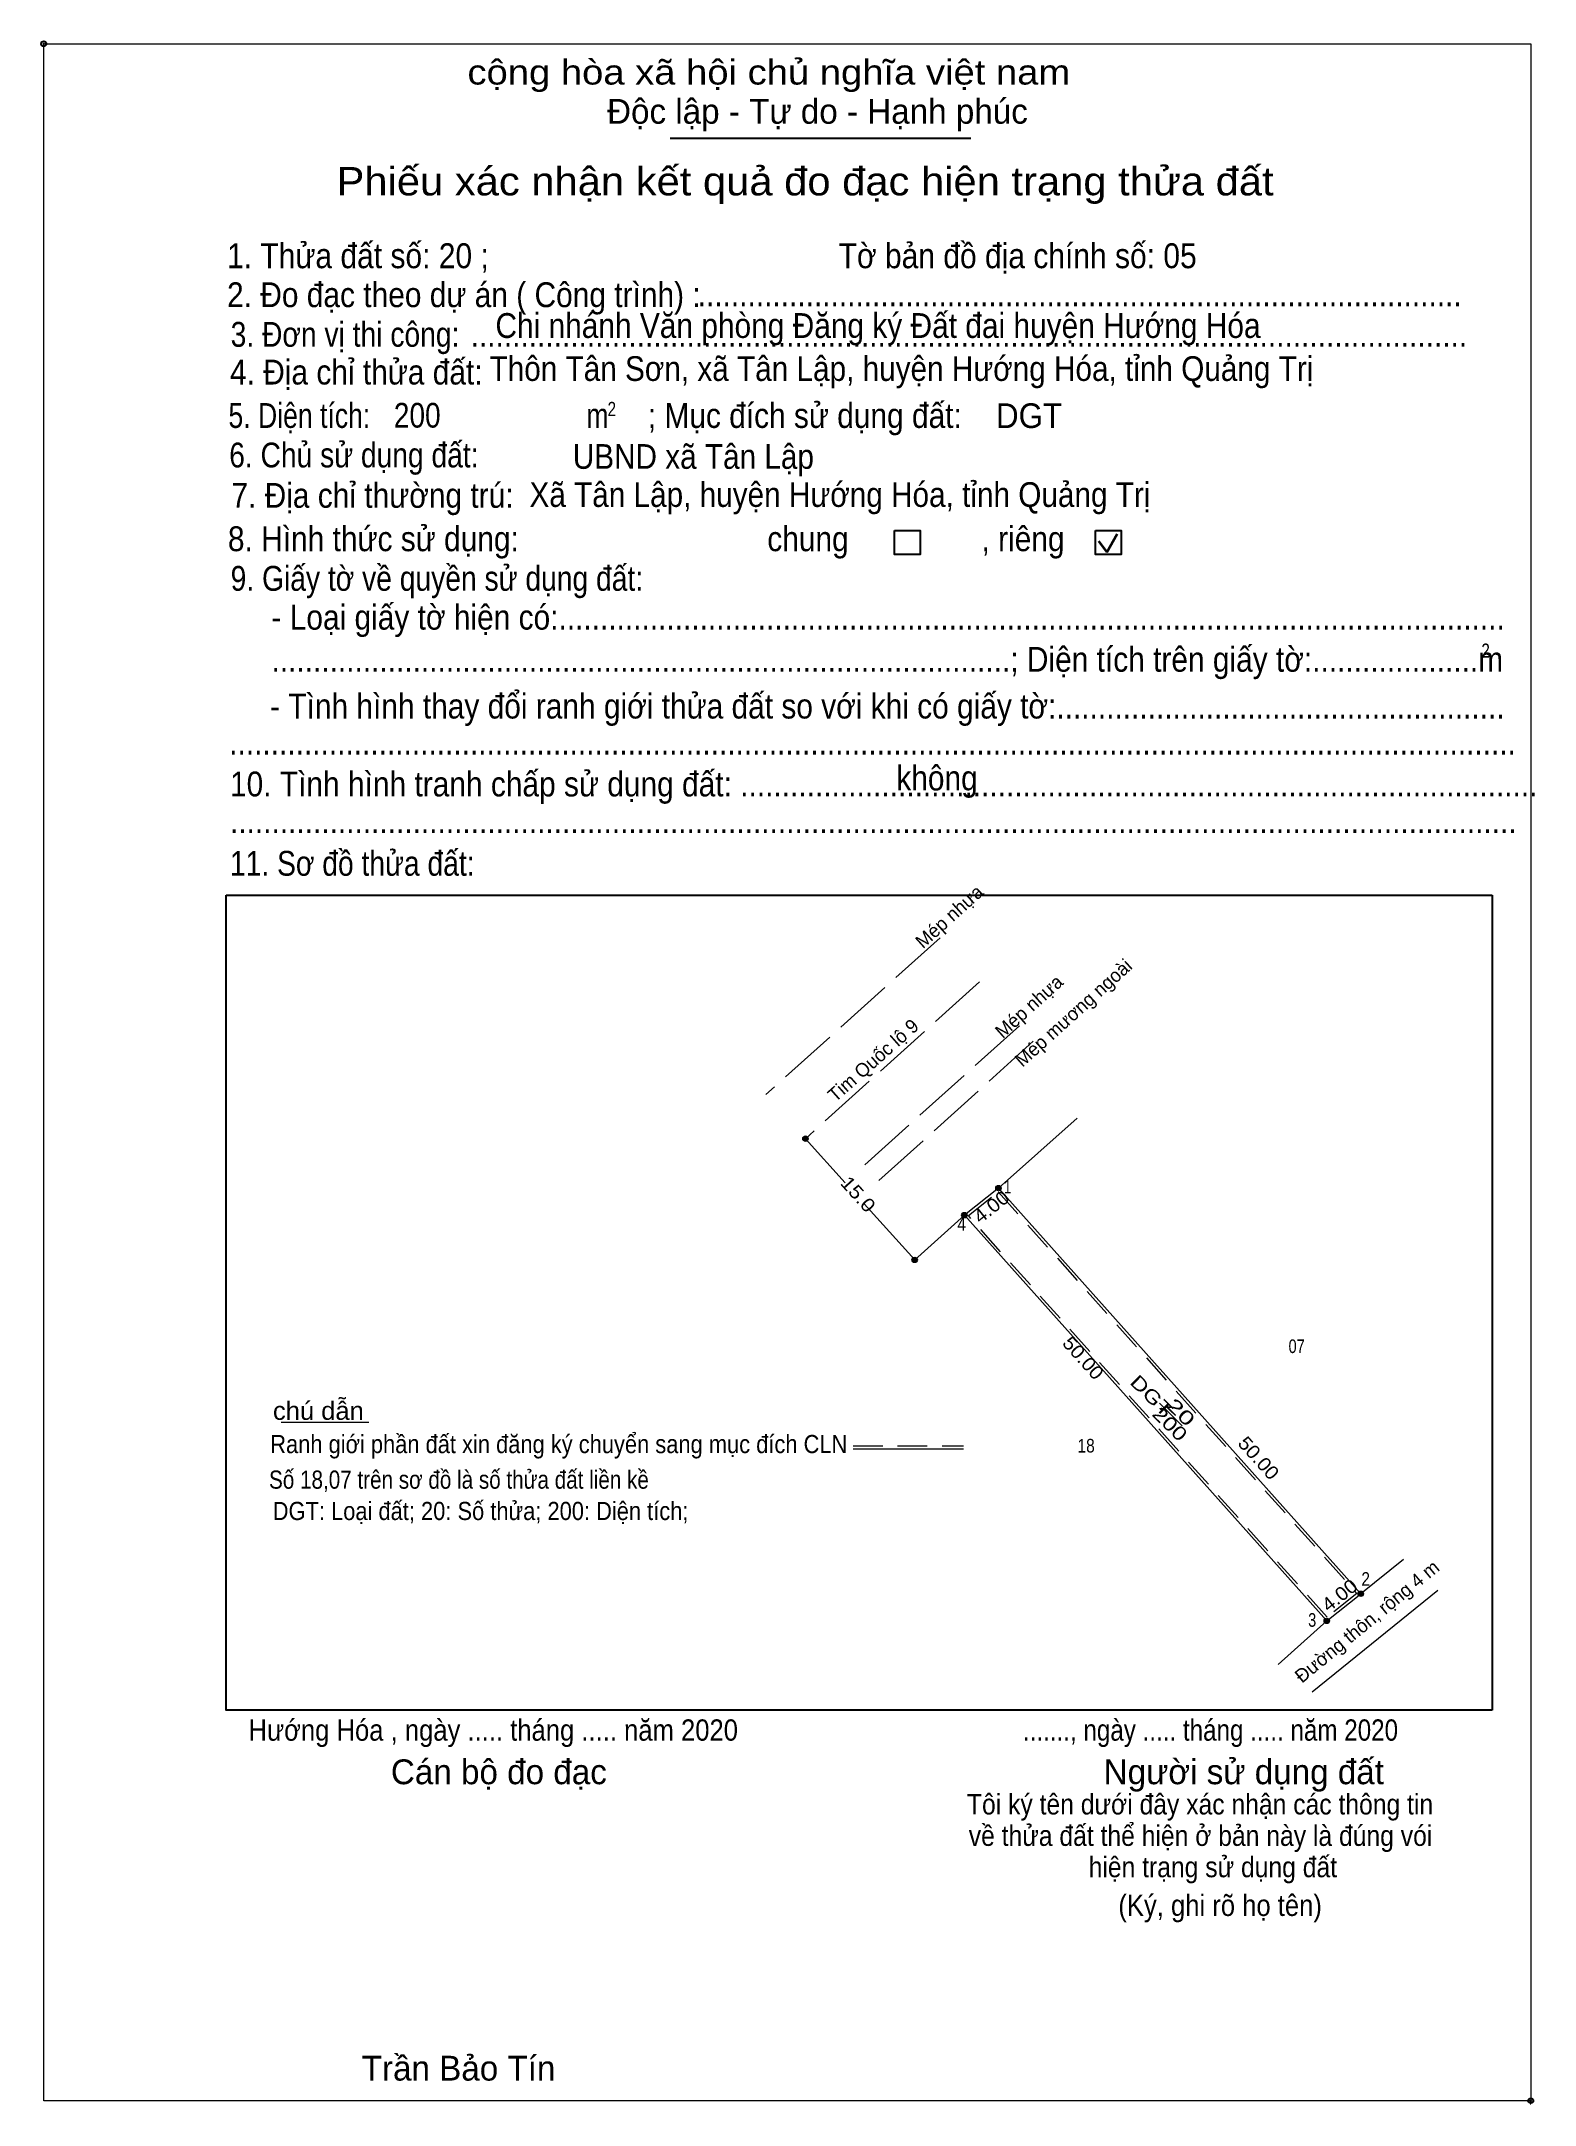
# Model space of a CAD drawing. Header units: centimetres. Extents: x 547924 to 548061, y 1837951 to 1838141.
import ezdxf
from ezdxf.enums import TextEntityAlignment as Align

# ---------------------------------------------------------------- set-up
doc = ezdxf.new("R2010")
doc.units = ezdxf.units.CM
doc.header["$LTSCALE"] = 0.91
doc.header["$PDMODE"] = 32
doc.header["$PDSIZE"] = 0.455
doc.linetypes.add('LONG_DASHED', pattern=[7.5, 6, -1.5])
doc.linetypes.add('MEDIUM_DASHED', pattern=[4.5, 3, -1.5])
for name, color, linetype, lineweight in [('1', 7, 'Continuous', 13), ('10', 7, 'Continuous', 13), ('17', 7, 'Continuous', 13), ('2', 7, 'Continuous', 25), ('23', 7, 'LONG_DASHED', 13), ('5', 7, 'Continuous', 13), ('6', 7, 'MEDIUM_DASHED', 13), ('63', 7, 'Continuous', 13)]:
    doc.layers.add(name, color=color, linetype=linetype, lineweight=lineweight)

msp = doc.modelspace()

# ---------------------------------------------------------------- hatches: boundary and pattern name
at = {"layer": '63'}
for points in [[(547994.5968, 1838039.7315, 1), (547994.0968, 1838039.7315, 1)], [(548012.3368, 1838035.1915, 1), (548011.8368, 1838035.1915, 1)], [(548009.2068, 1838032.7015, 1), (548008.7068, 1838032.7015, 1)], [(548004.6368, 1838028.5915, 1), (548004.1368, 1838028.5915, 1)], [(548045.6468, 1837997.9015, 1), (548045.1468, 1837997.9015, 1)], [(548042.5168, 1837995.4115, 1), (548042.0168, 1837995.4115, 1)]]:
    msp.add_hatch(color=256, dxfattribs=at).paths.add_polyline_path(points)

# ---------------------------------------------------------------- linework, layer by layer
at = {"layer": '1'}
for p, q in [((548049.33, 1838001.05), (548045.4, 1837997.9)), ((548052.47, 1837998.21), (548040.93, 1837988.86))]:
    msp.add_line(p, q, dxfattribs=at)
at = {"layer": '1', "linetype": 'MEDIUM_DASHED'}
msp.add_lwpolyline([(548012.06, 1838034.85), (548045.04, 1837997.93), (548042.3, 1837995.75), (548009.32, 1838032.67)], close=True, dxfattribs=at)
at = {"layer": '10'}
for p, q in [((548012.09, 1838035.19), (548008.96, 1838032.7)), ((548042.27, 1837995.41), (548045.4, 1837997.9))]:
    msp.add_line(p, q, dxfattribs=at)
msp.add_lwpolyline([(548037.81, 1837991.4), (548042.27, 1837995.41), (548008.96, 1838032.7)], dxfattribs=at)
at = {"layer": '17'}
msp.add_line((547946.15, 1838013.68), (547954.21, 1838013.68), dxfattribs=at)
at = {"layer": '2'}
for p, q in [((547981.9, 1838131.7), (548009.55, 1838131.7)), ((547941.09, 1838062.12), (548057.46, 1838062.12)), ((548057.46, 1838062.12), (548057.46, 1837987.21))]:
    msp.add_line(p, q, dxfattribs=at)
at = {"layer": '2', "lineweight": 35}
for p, q in [((548021.28, 1838094.65), (548022.06, 1838093.64)), ((548022.06, 1838093.64), (548023.01, 1838095.33))]:
    msp.add_line(p, q, dxfattribs=at)
at = {"layer": '2', "lineweight": 13}
msp.add_lwpolyline([(547924.33, 1838140.37), (548061.02, 1838140.37), (548061.02, 1837951.31), (547924.33, 1837951.31)], close=True, dxfattribs=at)
at = {"layer": '2'}
for points in [[(548002.54, 1838095.62), (548004.89, 1838095.62), (548004.89, 1838093.44), (548002.54, 1838093.44)], [(548021.01, 1838095.62), (548023.36, 1838095.62), (548023.36, 1838093.44), (548021.01, 1838093.44)]]:
    msp.add_lwpolyline(points, close=True, dxfattribs=at)
msp.add_lwpolyline([(548057.46, 1837987.21), (547941.09, 1837987.21), (547941.09, 1838062.12)], dxfattribs=at)
for p in [(547924.33, 1838140.37), (548061.02, 1837951.31)]:
    msp.add_point(p, dxfattribs=at)
at = {"layer": '23'}
for p, q in [((548006.72, 1838058.2), (547990.71, 1838043.78)), ((548010.36, 1838054.15), (547994.35, 1838039.73)), ((548014.01, 1838050.1), (547999.61, 1838037.16)), ((548015.29, 1838048.68), (548000.94, 1838035.74))]:
    msp.add_line(p, q, dxfattribs=at)
at = {"layer": '23', "linetype": 'Continuous'}
msp.add_line((548008.96, 1838032.7), (548004.38, 1838028.58), dxfattribs=at)
at = {"layer": '5'}
for q in [(548019.32, 1838041.61), (548045.4, 1837997.9)]:
    msp.add_line((548012.09, 1838035.19), q, dxfattribs=at)
at = {"layer": '6'}
msp.add_line((547998.72, 1838011.49), (548008.89, 1838011.49), dxfattribs=at)
at = {"layer": '6', "linetype": 'Continuous'}
msp.add_line((547998.72, 1838011.24), (548008.89, 1838011.24), dxfattribs=at)
at = {"layer": '63'}
for p, q in [((547998, 1838035.68), (547994.35, 1838039.73)), ((548004.39, 1838028.59), (547999.75, 1838033.73)), ((548026.89, 1838015.41), (548028.99, 1838013.35))]:
    msp.add_line(p, q, dxfattribs=at)
for centre in [(547994.3468, 1838039.7315), (548012.0868, 1838035.1915), (548008.9568, 1838032.7015), (548004.3868, 1838028.5915), (548045.3968, 1837997.9015), (548042.2668, 1837995.4115)]:
    msp.add_circle(centre, 0.25, dxfattribs=at)

# ---------------------------------------------------------------- texts
at = {"layer": '1'}
for s, width, p in [('DGT', 1.3, (548025.7264, 1838015.6478)), ('200', 1.3, (548027.4114, 1838013.0681)), ('20', 1.5, (548028.4164, 1838014.1488))]:
    msp.add_text(s, height=1.25, rotation=315.436, dxfattribs=dict(at, width=width)).set_placement(p, align=Align.CENTER)
at = {"layer": '10'}
for s, rotation, p in [('Mép nhựa', 42.019, (548007.9866, 1838059.6848)), ('Mép mương ngoài', 42.041, (548019.3965, 1838050.84)), ('Mép nhựa', 41.956, (548015.3172, 1838051.4196))]:
    msp.add_text(s, height=1.25, rotation=rotation, dxfattribs=at).set_placement(p, align=Align.CENTER)
at = {"layer": '10', "width": 0.85}
msp.add_text('18', height=1.25, rotation=0.587, dxfattribs=at).set_placement((548020.1536, 1838010.8879), align=Align.CENTER)
at = {"layer": '2'}
for s, height, width, p in [('cộng hòa xã hội chủ nghĩa việt nam', 2.282, 1.15, (547963.28, 1838136.62)), ('1. Thửa đất số: 20 ;                                          Tờ bản đồ địa chính số: 05', 2.29, 0.9, (547941.18, 1838119.74)), ('2. Đo đạc theo dự án ( Công trình) : ', 2.283, 0.9, (547941.18, 1838116.16)), ('Chi nhánh Văn phòng Đăng ký Đất đai huyện Hướng Hóa', 2.281, 0.9, (547965.85, 1838113.33)), ('............................................................................................', 2.283, 0.9, (547984.44, 1838116.24)), ('3. Đơn vị thi công:', 2.283, 0.85, (547941.51, 1838112.52)), ('4. Địa chỉ thửa đất:', 2.283, 0.9, (547941.45, 1838109.05)), ('........................................................................................................................', 2.283, 0.9, (547963.57, 1838112.52)), ('Thôn Tân Sơn, xã Tân Lập, huyện Hướng Hóa, tỉnh Quảng Trị', 2.27, 0.9, (547965.31, 1838109.38)), ('5. Diện tích:', 2.283, 0.8, (547941.31, 1838105.06)), ('200', 2.27, 0.85, (547956.51, 1838105.09)), ('2', 1.304, 0.8, (547976.16, 1838106.15)), ('; Mục đích sử dụng đất:', 2.282, 0.9, (547979.86, 1838105.06)), ('m', 2.282, 0.8, (547974.21, 1838105.06)), ('DGT', 2.27, 0.95, (548011.86, 1838105.05)), ('6. Chủ sử dụng đất:', 2.28, 0.85, (547941.38, 1838101.43)), ('UBND xã Tân Lập', 2.27, 0.9, (547972.96, 1838101.3)), ('7. Địa chỉ thường trú:', 2.283, 0.9, (547941.58, 1838097.72)), ('Xã Tân Lập, huyện Hướng Hóa, tỉnh Quảng Trị', 2.27, 0.9, (547968.98, 1838097.8)), ('8. Hình thức sử dụng:', 2.283, 0.9, (547941.26, 1838093.73)), ('chung                , riêng', 2.282, 0.9, (547990.84, 1838093.73)), ('9. Giấy tờ về quyền sử dụng đất:', 2.283, 0.85, (547941.51, 1838090.09)), ('     - Loại giấy tờ hiện có:..................................................................................................................', 2.282, 0.9, (547941.45, 1838086.52)), ('     .........................................................................................; Diện tích trên giấy tờ:....................m', 2.282, 0.9, (547941.45, 1838082.65)), ('2', 1.304, 0.8, (548056.48, 1838083.94)), ('     - Tình hình thay đổi ranh giới thửa đất so với khi có giấy tờ:......................................................', 2.282, 0.9, (547941.32, 1838078.35)), ('...........................................................................................................................................................', 2.282, 0.9, (547941.38, 1838075.04)), ('10. Tình hình tranh chấp sử dụng đất: ................................................................................................', 2.283, 0.9, (547941.45, 1838071.19)), ('không', 2.282, 0.9, (548002.7, 1838071.74)), ('...........................................................................................................................................................', 2.282, 0.9, (547941.45, 1838067.82)), ('11. Sơ đồ thửa đất:', 2.283, 0.85, (547941.45, 1838063.9)), ('Hướng Hóa , ngày ..... tháng ..... năm 2020', 1.956, 0.9, (547943.15, 1837984.4)), ('......., ngày ..... tháng ..... năm 2020', 1.956, 0.85, (548014.34, 1837984.4)), ('(Ký, ghi rõ họ tên)', 1.956, 0.9, (548023.11, 1837968.29))]:
    msp.add_text(s, height=height, dxfattribs=dict(at, width=width)).set_placement(p)
for s, height, p in [('Độc lập - Tự do - Hạnh phúc', 2.282, (547976.11, 1838133.02)), ('Cán bộ đo đạc', 2.282, (547956.24, 1837980.4)), ('Người sử dụng đất', 2.282, (548021.76, 1837980.4)), ('Trần Bảo Tín', 2.281, (547953.56, 1837953.16))]:
    msp.add_text(s, height=height, dxfattribs=at).set_placement(p)
for s, height, width, p in [('Phiếu xác nhận kết quả đo đạc hiện trạng thửa đất', 2.607, 1.1, (547994.315, 1838126.43)), ('Tôi ký tên dưới đây xác nhận các thông tin', 1.885, 0.9, (548030.62, 1837977.62)), ('về thửa đất thể hiện ở bản này là đúng vói', 1.885, 0.9, (548030.665, 1837974.73)), ('hiện trạng sử dụng đất', 1.885, 0.9, (548031.795, 1837971.85))]:
    msp.add_text(s, height=height, dxfattribs=dict(at, width=width)).set_placement(p, align=Align.CENTER)
msp.add_text('.', height=0.652, dxfattribs=at).set_placement((548060.9901, 1837950.94), align=Align.CENTER)
at = {"layer": '5'}
for s, rotation, p in [('Tim Quốc lộ 9', 41.474, (548000.9861, 1838046.4657)), ('Đường thôn, rộng 4 m', 39.42, (548046.3631, 1837994.8781))]:
    msp.add_text(s, height=1.25, rotation=rotation, dxfattribs=at).set_placement(p, align=Align.CENTER)
at = {"layer": '5', "width": 0.8}
msp.add_text('07', height=1.25, dxfattribs=at).set_placement((548039.5, 1838020.03), align=Align.CENTER)
at = {"layer": '6'}
for s, height, width, p in [('chú dẫn', 1.671, 1.05, (547945.4, 1838013.89)), ('Ranh giới phần đất xin đăng ký chuyển sang mục đích CLN', 1.67, 0.9, (547945.15, 1838010.83)), ('Số 18,07 trên sơ đồ là số thửa đất liền kề', 1.67, 0.85, (547945.04, 1838007.56)), ('DGT: Loại đất; 20: Số thửa; 200: Diện tích;', 1.67, 0.9, (547945.38, 1838004.68))]:
    msp.add_text(s, height=height, dxfattribs=dict(at, width=width)).set_placement(p)
at = {"layer": '63'}
for s, rotation, width, p in [('15.0', 312.027, 1.15, (547998.7273, 1838034.2084)), ('4.00', 38.503, 1.1, (548011.8209, 1838032.9761)), ('50.00', 311.773, 1.1, (548019.4099, 1838019.1614)), ('50.00', 311.773, 1.1, (548035.5399, 1838009.9614)), ('4.00', 38.503, 1.1, (548043.8309, 1837997.2761))]:
    msp.add_text(s, height=1.25, rotation=rotation, dxfattribs=dict(at, width=width)).set_placement(p, align=Align.CENTER)
for s, width, p in [(' 1', 0.75, (548013.28, 1838034.7)), (' 4', 0.85, (548009.11, 1838031.28)), (' 2', 0.85, (548046.24, 1837998.64)), (' 3', 0.8, (548041.3, 1837994.87))]:
    msp.add_text(s, height=1.25, dxfattribs=dict(at, width=width)).set_placement(p, align=Align.RIGHT)

doc.saveas('drawing.dxf')
